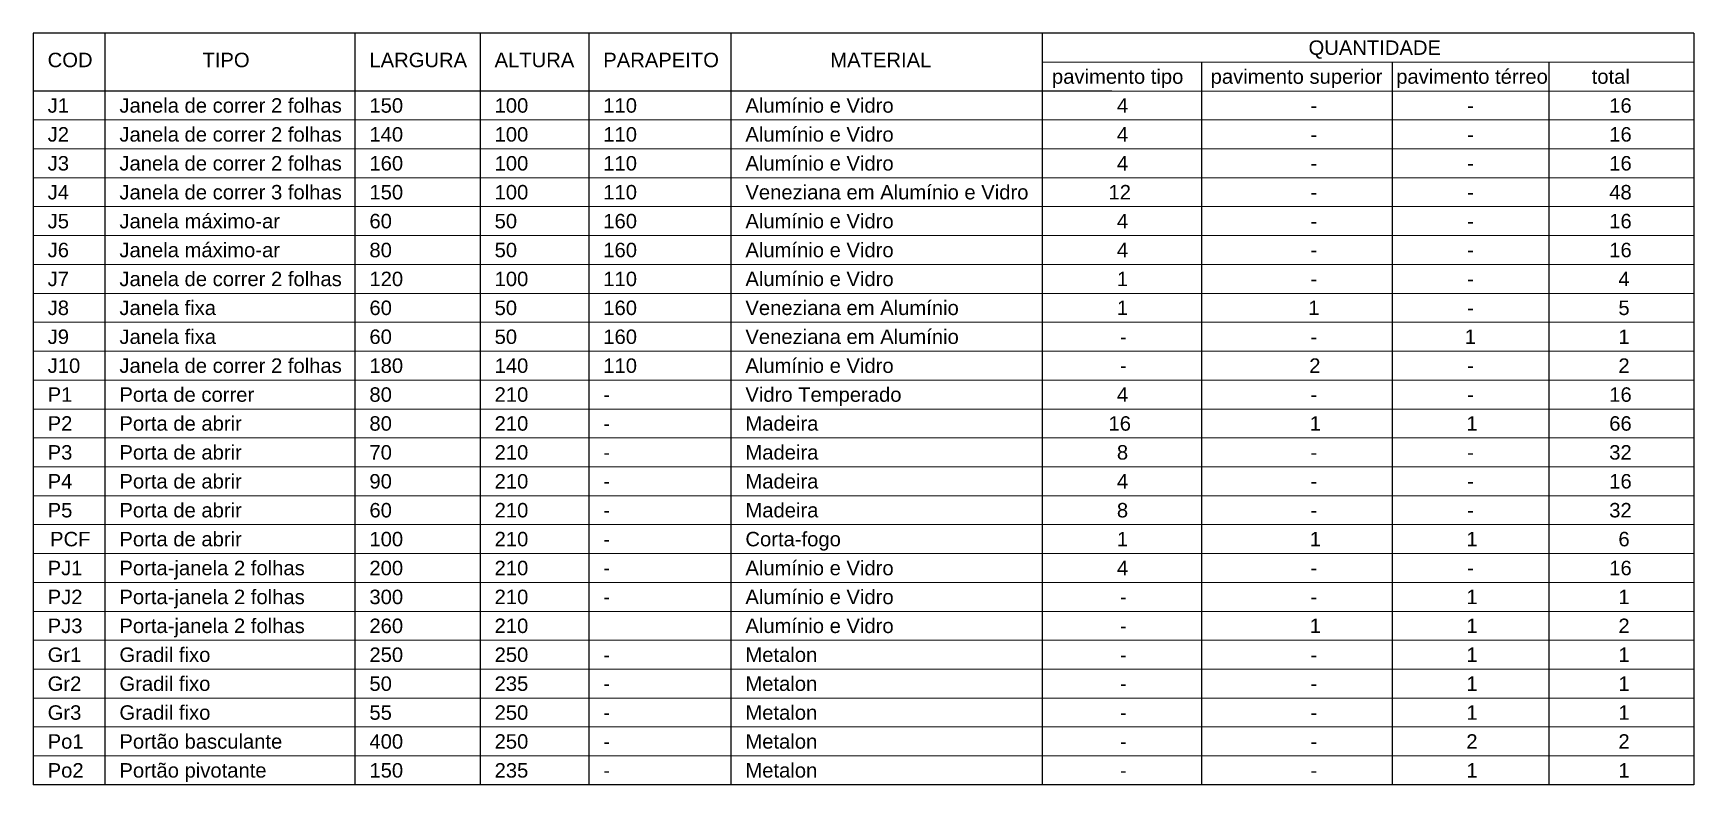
# Model space of a CAD drawing. Header units: millimetres. Extents: x 13204 to 24802, y 21209 to 40694.
# Drawn here: x 16715 to 17863, y 37641 to 38161 of the extents above; entities that cross this region are included whole.
import ezdxf

# ---------------------------------------------------------------- set-up
doc = ezdxf.new("R2010")
doc.units = ezdxf.units.MM
doc.layers.add('TabEsquadrias', color=2, linetype='Continuous')
doc.layers.add('TEXTO', color=4, linetype='Continuous', lineweight=5)
doc.styles.add('util2000', font='arial.ttf')

msp = doc.modelspace()

# ---------------------------------------------------------------- linework, layer by layer
at = {"layer": 'TabEsquadrias', "color": 2}
for p, q in [((16715.31, 38160.84), (16715.31, 37640.84)), ((17863.39, 38160.84), (16715.31, 38160.84)), ((16764.92, 38160.84), (16764.92, 37640.84)), ((16937.76, 38160.84), (16937.76, 37640.84)), ((17024.3, 38160.84), (17024.3, 37640.84)), ((17099.45, 38160.84), (17099.45, 37640.84)), ((17197.71, 38160.84), (17197.71, 37640.84)), ((17412.82, 38160.84), (17412.82, 37640.84)), ((17863.39, 38160.84), (17863.39, 37640.84)), ((17522.99, 38140.84), (17522.99, 37640.84)), ((17654.76, 38140.84), (17654.76, 37640.84)), ((17763.08, 38140.84), (17763.08, 37640.84)), ((17460.96, 38120.84), (16715.31, 38120.84)), ((17863.39, 37640.84), (16715.31, 37640.84))]:
    msp.add_line(p, q, dxfattribs=at)
at = {"layer": 'TEXTO', "color": 2}
for p, q in [((17412.82, 38140.84), (17863.39, 38140.84)), ((17863.39, 38120.84), (16763.46, 38120.84))]:
    msp.add_line(p, q, dxfattribs=at)
at = {"layer": 'TEXTO'}
for p, q in [((17863.39, 38100.84), (16715.31, 38100.84)), ((17863.39, 38080.84), (16715.31, 38080.84)), ((17863.39, 38060.84), (16715.31, 38060.84)), ((17863.39, 38040.84), (16715.31, 38040.84)), ((17863.39, 38020.84), (16715.31, 38020.84)), ((17863.39, 38000.84), (16715.31, 38000.84)), ((17863.39, 37980.84), (16715.31, 37980.84)), ((17863.39, 37960.84), (16715.31, 37960.84)), ((17863.39, 37940.84), (16715.31, 37940.84)), ((17863.39, 37920.84), (16715.31, 37920.84)), ((17863.39, 37900.84), (16715.31, 37900.84)), ((17863.39, 37880.84), (16715.31, 37880.84)), ((17863.39, 37860.84), (16715.31, 37860.84)), ((17863.39, 37840.84), (16715.31, 37840.84)), ((17863.39, 37820.84), (16715.31, 37820.84)), ((17863.39, 37800.84), (16715.31, 37800.84)), ((17863.39, 37780.84), (16715.31, 37780.84)), ((17863.39, 37760.84), (16715.31, 37760.84)), ((17863.39, 37740.84), (16715.31, 37740.84)), ((17863.39, 37720.84), (16715.31, 37720.84)), ((17863.39, 37700.84), (16715.31, 37700.84)), ((17863.39, 37680.84), (16715.31, 37680.84)), ((17863.39, 37660.84), (16715.31, 37660.84))]:
    msp.add_line(p, q, dxfattribs=at)

# ---------------------------------------------------------------- texts
at = {"layer": 'TabEsquadrias', "color": 2, "style": 'util2000'}
for s, p in [('COD', (16725.31, 38137.32)), ('TIPO', (16832.33, 38137.32)), ('LARGURA', (16947.76, 38137.32)), ('ALTURA', (17034.3, 38137.32)), ('PARAPEITO', (17109.45, 38137.32))]:
    msp.add_text(s, height=10, dxfattribs=at).set_placement(p)
at = {"layer": 'TabEsquadrias', "style": 'util2000'}
msp.add_text('MATERIAL', height=10, dxfattribs=at).set_placement((17266.4, 38137.32))
at = {"layer": 'TEXTO', "color": 2, "style": 'util2000'}
for s, p in [('QUANTIDADE', (17597.04, 38145.84)), ('pavimento tipo', (17419.65, 38125.84)), ('pavimento superior', (17529.37, 38125.84)), ('pavimento térreo', (17657.66, 38125.84)), ('total', (17792.79, 38125.84))]:
    msp.add_text(s, height=10, dxfattribs=at).set_placement(p)
at = {"layer": 'TEXTO', "style": 'util2000'}
for s, p in [('Janela de correr 2 folhas', (16774.92, 38105.84)), ('Alumínio e Vidro', (17207.71, 38105.84)), ('J1', (16725.31, 38105.84)), ('150', (16947.76, 38105.84)), ('100', (17034.3, 38105.84)), ('110', (17109.45, 38105.84)), ('4', (17464.54, 38105.84)), ('-', (17598.46, 38105.84)), ('-', (17706.77, 38105.84)), ('16', (17804.93, 38105.84)), ('J2', (16725.31, 38085.84)), ('Janela de correr 2 folhas', (16774.92, 38085.84)), ('140', (16947.76, 38085.84)), ('100', (17034.3, 38085.84)), ('110', (17109.45, 38085.84)), ('Alumínio e Vidro', (17207.71, 38085.84)), ('4', (17464.54, 38085.84)), ('16', (17804.93, 38085.84)), ('-', (17598.46, 38085.84)), ('-', (17706.77, 38085.84)), ('J3', (16725.31, 38065.84)), ('Janela de correr 2 folhas', (16774.92, 38065.84)), ('160', (16947.76, 38065.84)), ('100', (17034.3, 38065.84)), ('110', (17109.45, 38065.84)), ('Alumínio e Vidro', (17207.71, 38065.84)), ('4', (17464.54, 38065.84)), ('-', (17598.46, 38065.84)), ('-', (17706.77, 38065.84)), ('16', (17804.93, 38065.84)), ('J4', (16725.31, 38045.84)), ('Janela de correr 3 folhas', (16774.92, 38045.84)), ('150', (16947.76, 38045.84)), ('100', (17034.3, 38045.84)), ('110', (17109.45, 38045.84)), ('Veneziana em Alumínio e Vidro', (17207.71, 38045.84)), ('12', (17458.74, 38045.84)), ('-', (17598.46, 38045.84)), ('-', (17706.77, 38045.84)), ('48', (17804.93, 38045.84)), ('J5', (16725.31, 38025.84)), ('Janela máximo-ar', (16774.92, 38025.84)), ('60', (16947.76, 38025.84)), ('50', (17034.3, 38025.84)), ('160', (17109.45, 38025.84)), ('Alumínio e Vidro', (17207.71, 38025.84)), ('4', (17464.54, 38025.84)), ('16', (17804.93, 38025.84)), ('-', (17598.46, 38025.84)), ('-', (17706.77, 38025.84)), ('J6', (16725.31, 38005.84)), ('Janela máximo-ar', (16774.92, 38005.84)), ('80', (16947.76, 38005.84)), ('50', (17034.3, 38005.84)), ('160', (17109.45, 38005.84)), ('Alumínio e Vidro', (17207.71, 38005.84)), ('4', (17464.54, 38005.84)), ('16', (17804.93, 38005.84)), ('-', (17598.46, 38005.84)), ('-', (17706.77, 38005.84)), ('J7', (16725.31, 37985.84)), ('Janela de correr 2 folhas', (16774.92, 37985.84)), ('120', (16947.76, 37985.84)), ('100', (17034.3, 37985.84)), ('110', (17109.45, 37985.84)), ('Alumínio e Vidro', (17207.71, 37985.84)), ('1', (17464.54, 37985.84)), ('-', (17598.46, 37985.84)), ('-', (17706.77, 37985.84)), ('4', (17811.27, 37985.84)), ('J8', (16725.31, 37965.84)), ('Janela fixa', (16774.92, 37965.84)), ('60', (16947.76, 37965.84)), ('50', (17034.3, 37965.84)), ('160', (17109.45, 37965.84)), ('Veneziana em Alumínio', (17207.71, 37965.84)), ('1', (17464.54, 37965.84)), ('1', (17596.85, 37965.84)), ('-', (17706.77, 37965.84)), ('5', (17811.27, 37965.84)), ('J9', (16725.31, 37945.84)), ('Janela fixa', (16774.92, 37945.84)), ('60', (16947.76, 37945.84)), ('50', (17034.3, 37945.84)), ('160', (17109.45, 37945.84)), ('Veneziana em Alumínio', (17207.71, 37945.84)), ('1', (17705, 37945.84)), ('1', (17811.27, 37945.84)), ('-', (17466.69, 37945.84)), ('-', (17598.46, 37945.84)), ('J10', (16725.31, 37925.84)), ('Janela de correr 2 folhas', (16774.92, 37925.84)), ('180', (16947.76, 37925.84)), ('140', (17034.3, 37925.84)), ('110', (17109.45, 37925.84)), ('Alumínio e Vidro', (17207.71, 37925.84)), ('2', (17597.53, 37925.84)), ('2', (17811.27, 37925.84)), ('-', (17466.69, 37925.84)), ('-', (17706.77, 37925.84)), ('P1', (16725.31, 37905.84)), ('Porta de correr', (16774.92, 37905.84)), ('80', (16947.76, 37905.84)), ('210', (17034.3, 37905.84)), ('-', (17109.45, 37905.84)), ('Vidro Temperado', (17207.71, 37905.84)), ('4', (17464.54, 37905.84)), ('-', (17598.46, 37905.84)), ('-', (17706.77, 37905.84)), ('16', (17804.93, 37905.84)), ('P2', (16725.31, 37885.84)), ('Porta de abrir', (16774.92, 37885.84)), ('80', (16947.76, 37885.84)), ('210', (17034.3, 37885.84)), ('-', (17109.45, 37885.84)), ('Madeira', (17207.71, 37885.84)), ('16', (17458.74, 37885.84)), ('1', (17597.81, 37885.84)), ('1', (17706.13, 37885.84)), ('66', (17804.93, 37885.84)), ('P3', (16725.31, 37865.84)), ('Porta de abrir', (16774.92, 37865.84)), ('70', (16947.76, 37865.84)), ('210', (17034.3, 37865.84)), ('Madeira', (17207.71, 37865.84)), ('8', (17464.54, 37865.84)), ('32', (17804.93, 37865.84)), ('-', (17109.45, 37865.84)), ('-', (17598.46, 37865.84)), ('-', (17706.77, 37865.84)), ('P4', (16725.31, 37845.84)), ('Porta de abrir', (16774.92, 37845.84)), ('90', (16947.76, 37845.84)), ('210', (17034.3, 37845.84)), ('Madeira', (17207.71, 37845.84)), ('4', (17464.54, 37845.84)), ('16', (17804.93, 37845.84)), ('-', (17109.45, 37845.84)), ('-', (17598.46, 37845.84)), ('-', (17706.77, 37845.84)), ('P5', (16725.31, 37825.84)), ('Porta de abrir', (16774.92, 37825.84)), ('60', (16947.76, 37825.84)), ('210', (17034.3, 37825.84)), ('-', (17109.45, 37825.84)), ('Madeira', (17207.71, 37825.84)), ('8', (17464.54, 37825.84)), ('-', (17598.46, 37825.84)), ('-', (17706.77, 37825.84)), ('32', (17804.93, 37825.84)), ('PCF', (16726.99, 37805.84)), ('Porta de abrir', (16774.92, 37805.84)), ('100', (16947.76, 37805.84)), ('210', (17034.3, 37805.84)), ('-', (17109.45, 37805.84)), ('Corta-fogo', (17207.71, 37805.84)), ('1', (17464.54, 37805.84)), ('1', (17597.81, 37805.84)), ('1', (17706.13, 37805.84)), ('6', (17811.27, 37805.84)), ('PJ1', (16725.31, 37785.84)), ('Porta-janela 2 folhas', (16774.92, 37785.84)), ('200', (16947.76, 37785.84)), ('210', (17034.3, 37785.84)), ('Alumínio e Vidro', (17207.71, 37785.84)), ('4', (17464.54, 37785.84)), ('16', (17804.93, 37785.84)), ('-', (17109.45, 37785.84)), ('-', (17598.46, 37785.84)), ('-', (17706.77, 37785.84)), ('PJ2', (16725.31, 37765.84)), ('Porta-janela 2 folhas', (16774.92, 37765.84)), ('300', (16947.76, 37765.84)), ('210', (17034.3, 37765.84)), ('Alumínio e Vidro', (17207.71, 37765.84)), ('1', (17706.13, 37765.84)), ('1', (17811.27, 37765.84)), ('-', (17109.45, 37765.84)), ('-', (17466.69, 37765.84)), ('-', (17598.46, 37765.84)), ('PJ3', (16725.31, 37745.84)), ('Porta-janela 2 folhas', (16774.92, 37745.84)), ('260', (16947.76, 37745.84)), ('210', (17034.3, 37745.84)), ('Alumínio e Vidro', (17207.71, 37745.84)), ('-', (17466.69, 37745.84)), ('1', (17597.81, 37745.84)), ('1', (17706.13, 37745.84)), ('2', (17811.27, 37745.84)), ('Gr1', (16725.31, 37725.84)), ('Gradil fixo', (16774.92, 37725.84)), ('250', (16947.76, 37725.84)), ('250', (17034.3, 37725.84)), ('-', (17109.45, 37725.84)), ('Metalon', (17207.71, 37725.84)), ('-', (17466.69, 37725.84)), ('-', (17598.46, 37725.84)), ('1', (17706.13, 37725.84)), ('1', (17811.27, 37725.84)), ('Gr2', (16725.31, 37705.84)), ('Gradil fixo', (16774.92, 37705.84)), ('50', (16947.76, 37705.84)), ('235', (17034.3, 37705.84)), ('Metalon', (17207.71, 37705.84)), ('1', (17706.13, 37705.84)), ('1', (17811.27, 37705.84)), ('-', (17109.45, 37705.84)), ('-', (17466.69, 37705.84)), ('-', (17598.46, 37705.84)), ('Gr3', (16725.31, 37685.84)), ('Gradil fixo', (16774.92, 37685.84)), ('55', (16947.76, 37685.84)), ('250', (17034.3, 37685.84)), ('Metalon', (17207.71, 37685.84)), ('1', (17706.13, 37685.84)), ('1', (17811.27, 37685.84)), ('-', (17109.45, 37685.84)), ('-', (17466.69, 37685.84)), ('-', (17598.46, 37685.84)), ('Po1', (16725.31, 37665.84)), ('Portão basculante', (16774.92, 37665.84)), ('400', (16947.76, 37665.84)), ('250', (17034.3, 37665.84)), ('-', (17109.45, 37665.84)), ('Metalon', (17207.71, 37665.84)), ('-', (17466.69, 37665.84)), ('-', (17598.46, 37665.84)), ('2', (17706.13, 37665.84)), ('2', (17811.27, 37665.84)), ('Po2', (16725.31, 37645.84)), ('Portão pivotante', (16774.92, 37645.84)), ('150', (16947.76, 37645.84)), ('235', (17034.3, 37645.84)), ('-', (17109.45, 37645.84)), ('Metalon', (17207.71, 37645.84)), ('-', (17466.69, 37645.84)), ('-', (17598.46, 37645.84)), ('1', (17706.13, 37645.84)), ('1', (17811.27, 37645.84))]:
    msp.add_text(s, height=10, dxfattribs=at).set_placement(p)

doc.saveas('drawing.dxf')
